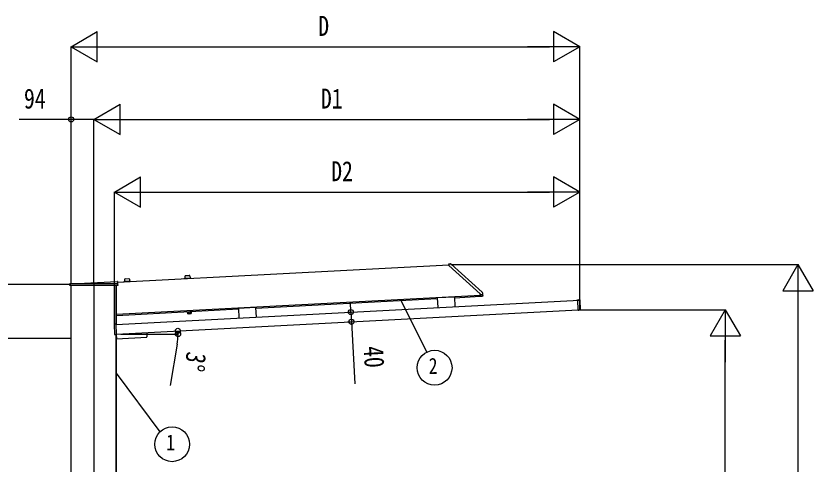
# Model space of a CAD drawing. Units: millimetres, scale not verified. Extents: x -10512 to 10512, y -7425 to 7425.
# Drawn here: x -8259 to -4969, y -2379 to -528 of the extents above; entities that cross this region are included whole.
import ezdxf
from ezdxf.enums import TextEntityAlignment as Align

# ---------------------------------------------------------------- set-up
doc = ezdxf.new("R2010")
doc.units = ezdxf.units.MM
doc.header["$LTSCALE"] = 30
for name, color, linetype in [('0-4_YKK_12', 2, 'Continuous'), ('0-5_YKK_A1', 4, 'Continuous'), ('0-6_YKK_D', 6, 'Continuous')]:
    doc.layers.add(name, color=color, linetype=linetype)
doc.styles.add('ＭＳ ゴシック', font='')
doc.styles.get('ＭＳ ゴシック').set_extended_font_data('MS Gothic')

msp = doc.modelspace()

# ---------------------------------------------------------------- linework, layer by layer
at = {"layer": '0-4_YKK_12'}
msp.add_line((-7937.03, -1634.8), (-7937.03, -4606.71), dxfattribs=at)
at = {"layer": '0-5_YKK_A1'}
for p, q in [((-7839.75, -1627.76), (-6471.98, -1556.08)), ((-6472.16, -1552.59), (-6464.56, -1552.65)), ((-6472.13, -1553.06), (-6472.16, -1552.59)), ((-6472.13, -1553.06), (-6471.84, -1558.68)), ((-6471.67, -1559.03), (-6342.19, -1675.62)), ((-6461.92, -1553.68), (-6334.06, -1668.81)), ((-7562.35, -1612.82), (-7562.42, -1611.52)), ((-7562.34, -1611.29), (-7562.35, -1612.82)), ((-7562.35, -1612.82), (-7538.38, -1611.56)), ((-7562.35, -1612.82), (-7538.38, -1611.56)), ((-7562.33, -1613.22), (-7538.36, -1611.96)), ((-7561.86, -1610.79), (-7539.08, -1609.6)), ((-7561.28, -1604.07), (-7561.34, -1610.76)), ((-7558.44, -1601.1), (-7543.5, -1600.32)), ((-7540.37, -1602.97), (-7539.61, -1609.63)), ((-7538.56, -1610.04), (-7538.38, -1611.56)), ((-7538.38, -1611.56), (-7538.46, -1610.16)), ((-7538.36, -1611.96), (-7538.38, -1611.56)), ((-8036.59, -1642.13), (-8036.52, -1634.28)), ((-8036.09, -1642.13), (-8036.59, -1642.13)), ((-7838.61, -1642.13), (-8036.09, -1642.13)), ((-8035.52, -1633.29), (-7840.01, -1633.29)), ((-8031.03, -3860.3), (-8031.03, -1642.13)), ((-8003.28, -1633.22), (-7841.04, -1624.72)), ((-7844.33, -1802.24), (-7844.33, -1642.13)), ((-7843.03, -1802.17), (-7843.03, -1642.13)), ((-7840, -1625.6), (-7839.02, -1634.18)), ((-7839.02, -1634.18), (-7839.02, -1634.2)), ((-7839.02, -1634.2), (-7838.11, -1642.13)), ((-7838.11, -1642.13), (-7838.61, -1642.13)), ((-7812.01, -1625.9), (-7812.08, -1624.6)), ((-7812, -1624.37), (-7812.01, -1625.9)), ((-7812.01, -1625.9), (-7788.04, -1624.65)), ((-7812.01, -1625.9), (-7788.04, -1624.65)), ((-7811.99, -1626.3), (-7812.01, -1625.9)), ((-7811.99, -1626.3), (-7788.02, -1625.05)), ((-7811.52, -1623.88), (-7788.74, -1622.68)), ((-7810.94, -1617.15), (-7811, -1623.85)), ((-7808.09, -1614.18), (-7793.16, -1613.4)), ((-7790.02, -1616.06), (-7789.26, -1622.71)), ((-7788.22, -1623.12), (-7788.04, -1624.65)), ((-7788.04, -1624.65), (-7788.12, -1623.24)), ((-7788.02, -1625.05), (-7788.04, -1624.65)), ((-7562.33, -1613.22), (-7562.35, -1612.82)), ((-6342.02, -1675.96), (-6341.94, -1677.57)), ((-6341.89, -1678.5), (-6341.94, -1677.57)), ((-6332.74, -1671.57), (-6332.42, -1677.65)), ((-6332.42, -1677.65), (-6332.35, -1679.06)), ((-7845.37, -1802.29), (-5933.1, -1702.07)), ((-7843.03, -1760.11), (-6341.74, -1681.43)), ((-7269.3, -1735.05), (-6519.73, -1695.77)), ((-6448.96, -1689.56), (-6519.86, -1693.27)), ((-6519.86, -1693.27), (-6517.79, -1732.72)), ((-6448.96, -1689.56), (-6446.89, -1729)), ((-6448.83, -1692.05), (-6341.48, -1686.43)), ((-6341.89, -1678.5), (-6334.25, -1678.57)), ((-6341.86, -1679), (-6341.89, -1678.5)), ((-6341.86, -1679), (-6341.48, -1686.43)), ((-6341.48, -1686.43), (-6333.86, -1686.03)), ((-6334.25, -1678.57), (-6332.84, -1678.58)), ((-5944.94, -1702.69), (-5939.78, -1702.42)), ((-5938.65, -1700.99), (-5939.85, -1701.05)), ((-5939.83, -1701.4), (-5939.85, -1701.05)), ((-5939.85, -1701.05), (-5939.85, -1701.05)), ((-5939.81, -1701.9), (-5939.83, -1701.4)), ((-5937.66, -1742.92), (-5939.81, -1701.9)), ((-5938.65, -1700.99), (-5938.65, -1700.99)), ((-5938.06, -1700.85), (-5932.17, -1700.54)), ((-5931.64, -1701.01), (-5929.45, -1742.95)), ((-7843.28, -1842.24), (-5937.69, -1742.37)), ((-7842.77, -1765.1), (-7340.2, -1738.77)), ((-7269.43, -1732.55), (-7340.33, -1736.27)), ((-7340.33, -1736.27), (-7338.26, -1775.72)), ((-7269.43, -1732.55), (-7267.36, -1772)), ((-5937.63, -1743.42), (-5937.66, -1742.92)), ((-5937.63, -1743.42), (-5937.61, -1743.77)), ((-5929.92, -1743.48), (-5935.81, -1743.79)), ((-7842.77, -1765.1), (-7843.03, -1760.15)), ((-7535.51, -1752.21), (-7550.51, -1752.99)), ((-7550.51, -1752.99), (-7550.25, -1757.91)), ((-7549.21, -1758.43), (-7550.25, -1757.91)), ((-7550.05, -1752.97), (-7550.13, -1751.37)), ((-7536.23, -1757.75), (-7549.21, -1758.43)), ((-7546.76, -1752.8), (-7546.5, -1757.71)), ((-7539.26, -1752.4), (-7539, -1757.32)), ((-7536.23, -1757.75), (-7535.26, -1757.12)), ((-7536.05, -1750.63), (-7535.97, -1752.23)), ((-7535.51, -1752.21), (-7535.26, -1757.12)), ((-5937.61, -1743.77), (-5936.42, -1743.71)), ((-5937.61, -1743.77), (-5937.61, -1743.77)), ((-5936.42, -1743.71), (-5936.42, -1743.71)), ((-7853.61, -1801.73), (-7851.41, -1843.68)), ((-7847.25, -1800.9), (-7853.14, -1801.21)), ((-7846.64, -1800.98), (-7845.44, -1800.92)), ((-7846.64, -1800.98), (-7846.64, -1800.98)), ((-7845.43, -1801.27), (-7845.44, -1800.92)), ((-7845.44, -1800.92), (-7845.44, -1800.92)), ((-7845.4, -1801.77), (-7845.43, -1801.27)), ((-7843.25, -1842.79), (-7845.4, -1801.77)), ((-7718.64, -1835.71), (-7717.67, -1854.18)), ((-7850.89, -1844.15), (-7845, -1843.84)), ((-7844.89, -1843.82), (-7844, -1860.8)), ((-7843.2, -1843.64), (-7844.4, -1843.7)), ((-7844.4, -1843.7), (-7844.4, -1843.7)), ((-7844.33, -2715.3), (-7844.33, -1843.7)), ((-7844.33, -1860.3), (-7844.03, -1860.3)), ((-7843.22, -1843.29), (-7843.25, -1842.79)), ((-7843.22, -1843.29), (-7843.2, -1843.64)), ((-7843.2, -1843.64), (-7843.2, -1843.64)), ((-7843.03, -2715.3), (-7843.03, -1861.75)), ((-7842.95, -1861.75), (-7718.62, -1855.23))]:
    msp.add_line(p, q, dxfattribs=at)
msp.add_lwpolyline([(-6332.35, -1679.06), (-6331.99, -1685.93), (-6333.86, -1686.03)], dxfattribs=at)
msp.add_lwpolyline([(-7551.67, -1749.85), (-7534.69, -1748.96), (-7534.61, -1750.56), (-7551.58, -1751.45)], close=True, dxfattribs=at)
for centre, radius, start, end in [((-6471.34, -1558.65), 0.5, 183, 228), ((-6464.59, -1556.65), 4, 48, 89.5), ((-7561.84, -1611.29), 0.5, 93, 179.5), ((-7558.28, -1604.1), 3, 93, 179.5), ((-7543.35, -1603.31), 3, 6.5, 93), ((-7539.06, -1610.1), 0.5, 6.5, 93), ((-8035.52, -1634.29), 1, 90, 176.5048), ((-8035.52, -1634.29), 1, 176.5048, 179.5), ((-8005.9, -1583.29), 50, 270, 273.00032), ((-7840.99, -1625.72), 1, 6.5, 93.00032), ((-7840.01, -1634.29), 1, 6.5, 90), ((-7811.5, -1624.38), 0.5, 93, 179.5), ((-7807.94, -1617.18), 3, 93, 179.5), ((-7793, -1616.4), 3, 6.5, 93), ((-7788.71, -1623.18), 0.5, 6.5, 93), ((-6342.52, -1675.99), 0.5, 3, 48), ((-6336.74, -1671.78), 4, 3, 48), ((-6332.85, -1679.08), 0.5, 3, 89.5), ((-5938.61, -1698.12), 2.86, 272.73957, 279.49104), ((-5936.1, -1747.98), 4.28, 87.31821, 94.21342), ((-7548.52, -1755.07), 3.32, 238.61575, 307.38425), ((-7543.37, -1745.69), 12.42, 255.41205, 290.58795), ((-7537.27, -1754.48), 3.32, 238.61575, 307.38425), ((-7846.98, -1798.13), 2.86, 266.50896, 273.26043), ((-7844.27, -1847.98), 4.28, 91.78658, 98.68179), ((-7843, -1860.75), 1, 183, 273), ((-7718.67, -1854.23), 1, 273, 3)]:
    msp.add_arc(centre, radius, start, end, dxfattribs=at)
for centre, major_axis, ratio, start_param, end_param in [((-5938.66, -1700.95), (0.599, 0.031), 0.061163, 4.712389, 5.0226887), ((-5938.05, -1701.15), (0.016, -0.3), 0.998135, 3.1415927, 3.9550709), ((-5932.14, -1701.04), (0.336, 0.373), 0.99628, 5.4996506, 7.06672), ((-5929.95, -1742.98), (0.373, -0.336), 0.99628, 5.4996506, 7.06672), ((-5935.83, -1743.49), (0.016, -0.3), 0.998135, 5.4698366, 6.2831853), ((-7853.11, -1801.71), (-0.373, 0.336), 0.99628, 5.4996506, 7.06672), ((-7847.23, -1801.2), (0.016, -0.3), 0.998135, 2.3281144, 3.1415927), ((-7846.64, -1800.94), (-0.599, -0.031), 0.061163, 1.2604966, 1.5707963), ((-7850.91, -1843.65), (-0.336, -0.373), 0.99628, 5.4996506, 7.06672), ((-7845.01, -1843.54), (0.016, -0.3), 0.998135, 0, 0.8133487)]:
    msp.add_ellipse(centre, major_axis=major_axis, ratio=ratio, start_param=start_param, end_param=end_param, dxfattribs=at)
at = {"layer": '0-6_YKK_D'}
for p, q in [((-8031.03, -655.66), (-7922.77, -593.16)), ((-7922.77, -718.16), (-7922.77, -593.16)), ((-5931.03, -655.66), (-6039.28, -593.16)), ((-6039.28, -593.16), (-6039.28, -718.16)), ((-8031.03, -1626.3), (-8031.03, -654.66)), ((-8031.03, -655.66), (-7922.77, -718.16)), ((-8031.03, -655.66), (-7814.52, -655.66)), ((-7906.03, -655.66), (-6056.03, -655.66)), ((-5931.03, -655.66), (-6147.53, -655.66)), ((-5931.03, -655.66), (-6039.28, -718.16)), ((-5931.03, -1740.55), (-5931.03, -654.66)), ((-7937.03, -955.66), (-7828.77, -893.16)), ((-7828.77, -1018.16), (-7828.77, -893.16)), ((-5931.03, -955.66), (-6039.28, -893.16)), ((-6039.28, -893.16), (-6039.28, -1018.16)), ((-8031.03, -1636.3), (-8031.03, -954.66)), ((-7937.03, -1633.8), (-7937.03, -954.66)), ((-7937.03, -1633.8), (-7937.03, -954.66)), ((-7937.03, -955.66), (-7828.77, -1018.16)), ((-7937.03, -955.66), (-7720.52, -955.66)), ((-7812.03, -955.66), (-6056.03, -955.66)), ((-5931.03, -955.66), (-6147.53, -955.66)), ((-5931.03, -955.66), (-6039.28, -1018.16)), ((-5931.03, -1740.55), (-5931.03, -954.66)), ((-7852.03, -1255.66), (-7743.78, -1193.16)), ((-7743.78, -1318.16), (-7743.78, -1193.16)), ((-5931.03, -1255.66), (-6039.28, -1193.16)), ((-6039.28, -1193.16), (-6039.28, -1318.16)), ((-7852.03, -1802.14), (-7852.03, -1254.66)), ((-7852.03, -1255.66), (-7743.78, -1318.16)), ((-7852.03, -1255.66), (-7635.52, -1255.66)), ((-7727.03, -1255.66), (-6056.03, -1255.66)), ((-5931.03, -1255.66), (-6147.53, -1255.66)), ((-5931.03, -1255.66), (-6039.28, -1318.16)), ((-5931.03, -1740.55), (-5931.03, -1254.66)), ((-6462.99, -1555.66), (-5030.03, -1555.66)), ((-5031.03, -1555.66), (-5093.53, -1663.91)), ((-5031.03, -1555.66), (-4968.53, -1663.91)), ((-5031.03, -1555.66), (-5031.03, -1772.16)), ((-8032.03, -1637.3), (-9137.78, -1637.3)), ((-5093.53, -1663.91), (-4968.53, -1663.91)), ((-6875.82, -1751.48), (-6878.04, -1709.04)), ((-6673.01, -1698.79), (-6563.13, -1917.08)), ((-5031.03, -1680.66), (-5031.03, -3735.3)), ((-5930.5, -1742.05), (-5330.03, -1742.05)), ((-5331.03, -1742.05), (-5393.53, -1850.3)), ((-5331.03, -1742.05), (-5268.53, -1850.3)), ((-5331.03, -1742.05), (-5331.03, -1958.55)), ((-6888.24, -1752.13), (-6874.82, -1751.43)), ((-6875.82, -1751.48), (-6873.72, -1791.43)), ((-6889.48, -1792.25), (-6872.72, -1791.37)), ((-6873.72, -1791.43), (-6860.27, -2048.07)), ((-7826.18, -1842.33), (-7588.62, -1842.33)), ((-8032.03, -1860.3), (-8837.78, -1860.3)), ((-5393.53, -1850.3), (-5268.53, -1850.3)), ((-5331.03, -3735.3), (-5331.03, -1867.05)), ((-7593.16, -1884.68), (-7621.68, -2054.3)), ((-7844.33, -2003.67), (-7664.53, -2246.32))]:
    msp.add_line(p, q, dxfattribs=at)
msp.add_lwpolyline([(-7937.03, -955.66), (-8031.03, -955.66), (-8245.53, -955.66)], dxfattribs=at)
for centre, radius in [((-8031.03, -955.66), 10.62), ((-6875.82, -1751.48), 10.62), ((-6873.72, -1791.43), 10.62), ((-7589.97, -1828.96), 10.62), ((-7589.62, -1842.33), 10.62), ((-6530.75, -1981.39), 72), ((-7613.81, -2297.42), 72)]:
    msp.add_circle(centre, radius, dxfattribs=at)
for start, end in [(350.45481, 0), (0, 3)]:
    msp.add_arc((-7845.03, -1842.33), 255.41, start, end, dxfattribs=at)

# ---------------------------------------------------------------- texts
at = {"layer": '0-6_YKK_D', "style": 'ＭＳ ゴシック', "width": 0.8}
for s, height, p in [('D', 82.48, (-7011.03, -635.66)), ('94', 82.48, (-8225.53, -935.66)), ('D1', 82.48, (-7000.03, -935.66)), ('D2', 82.48, (-6957.53, -1235.66)), ('2', 65.98, (-6554.75, -2026.39)), ('1', 65.98, (-7637.81, -2342.42))]:
    msp.add_text(s, height=height, dxfattribs=at).set_placement(p, align=Align.BOTTOM_LEFT)
for s, rotation, p in [('40', 273, (-6848.25, -1895.23)), ('3°', 260.455, (-7576.75, -1907.72))]:
    msp.add_text(s, height=82.48, rotation=rotation, dxfattribs=at).set_placement(p, align=Align.BOTTOM_LEFT)

doc.saveas('drawing.dxf')
